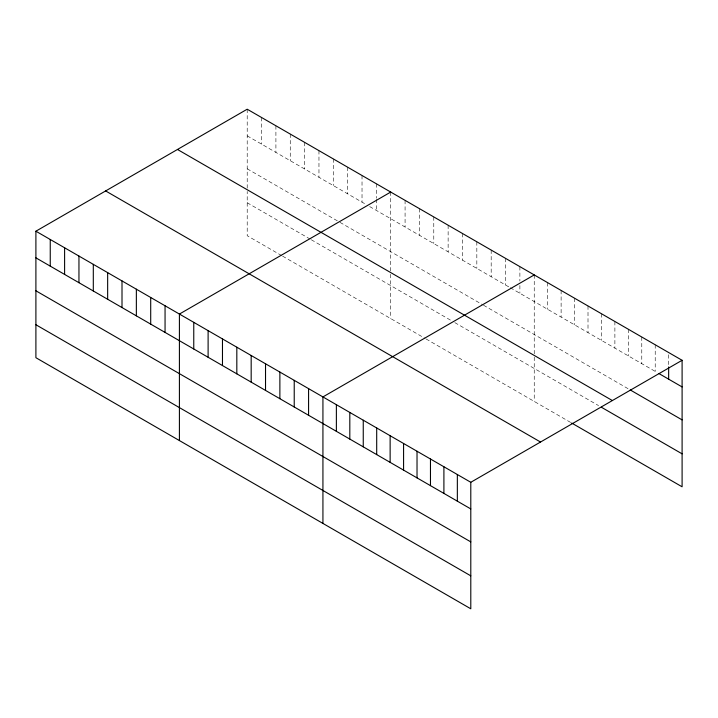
<?xml version="1.0" encoding="UTF-8"?>
<svg xmlns="http://www.w3.org/2000/svg" width="718" height="718" viewBox="0 0 718 718"><rect width="100%" height="100%" fill="white"/><g stroke="black" fill="none" stroke-linecap="round" stroke-linejoin="round"><path stroke-width="0.54" stroke-dasharray="3.59 2.69" d="M247.207 135.846L365.848 204.343M369.671 206.551L509.358 287.2M510.318 287.756L657.141 372.516M247.207 168.802L339.058 221.835M340.018 222.383L482.577 304.692M483.528 305.24L628.331 388.842M247.207 202.754L310.356 239.211M311.316 239.767L451.003 320.416M454.826 322.624L598.57 405.607M281.653 255.599L247.207 235.71L247.207 191.437M282.614 256.146L425.164 338.456M426.124 339.004L570.72 422.489M668.655 354.746L668.655 365.848M655.22 344.766L655.22 371.412M641.775 337.011L641.775 363.649M628.331 329.248L628.331 355.886M614.886 321.484L614.886 348.122M601.451 313.73L601.451 340.368M588.006 305.967L588.006 332.605M574.562 298.203L574.562 324.841M561.117 290.44L561.117 317.087M547.681 282.686L547.681 309.323M534.237 274.922L534.237 354.064M534.237 357.151L534.237 401.425M519.886 266.638L519.886 281.07M519.886 285.504L519.886 293.276M505.535 258.354L505.535 284.992M491.184 250.061L491.184 276.708M476.833 241.778L476.833 268.415M462.482 233.494L462.482 260.131M448.131 225.21L448.131 251.847M433.78 216.926L433.78 243.564M419.429 208.633L419.429 235.28M405.078 200.349L405.078 226.987M390.727 192.065L390.727 271.207M390.727 274.294L390.727 318.568M376.376 183.781L376.376 198.213M376.376 199.317L376.376 210.419M362.025 175.497L362.025 202.135M347.674 167.204L347.674 193.851M333.314 158.92L333.314 185.567M318.963 150.636L318.963 177.274M304.611 142.352L304.611 168.99M290.26 134.069L290.26 160.706M275.909 125.776L275.909 152.422M261.558 117.492L261.558 144.138M247.207 109.208L247.207 188.349"/><path stroke-width="1.08" d="M35.9 231.205L470.793 482.29L470.793 608.792L35.9 357.708L35.9 231.205L247.207 109.208L682.1 360.292L682.1 486.795L571.681 423.046M390.727 192.065L179.41 314.062L179.41 440.565M534.237 274.922L322.929 396.919L322.929 523.422M470.793 482.29L682.1 360.292M659.052 373.629L682.1 386.93M630.251 389.955L682.1 419.886M177.481 149.47L612.364 400.545M601.451 407.277L682.1 453.839M105.636 190.943L540.519 442.028M35.9 257.843L470.793 508.927M35.9 290.799L470.793 541.884M35.9 324.751L470.793 575.836M668.655 366.961L668.655 379.167M457.348 474.526L457.348 501.164M443.904 466.763L443.904 493.41M430.468 459.008L430.468 485.646M417.023 451.245L417.023 477.883M403.579 443.482L403.579 470.128M390.134 435.727L390.134 462.365M376.699 427.964L376.699 454.602M363.254 420.201L363.254 446.847M349.81 412.446L349.81 439.084M336.374 404.683L336.374 431.321M308.578 388.635L308.578 415.273M294.227 380.352L294.227 406.989M279.876 372.068L279.876 398.705M265.525 363.775L265.525 390.421M251.174 355.491L251.174 382.129M236.823 347.207L236.823 373.845M222.472 338.923L222.472 365.561M208.112 330.639L208.112 357.277M193.761 322.346L193.761 348.993M165.059 305.778L165.059 332.416M150.708 297.494L150.708 324.132M136.357 289.21L136.357 315.848M122.006 280.917L122.006 307.564M107.655 272.634L107.655 299.271M93.304 264.35L93.304 290.987M78.953 256.066L78.953 282.704M64.602 247.782L64.602 274.42M50.251 239.489L50.251 266.136"/></g></svg>
